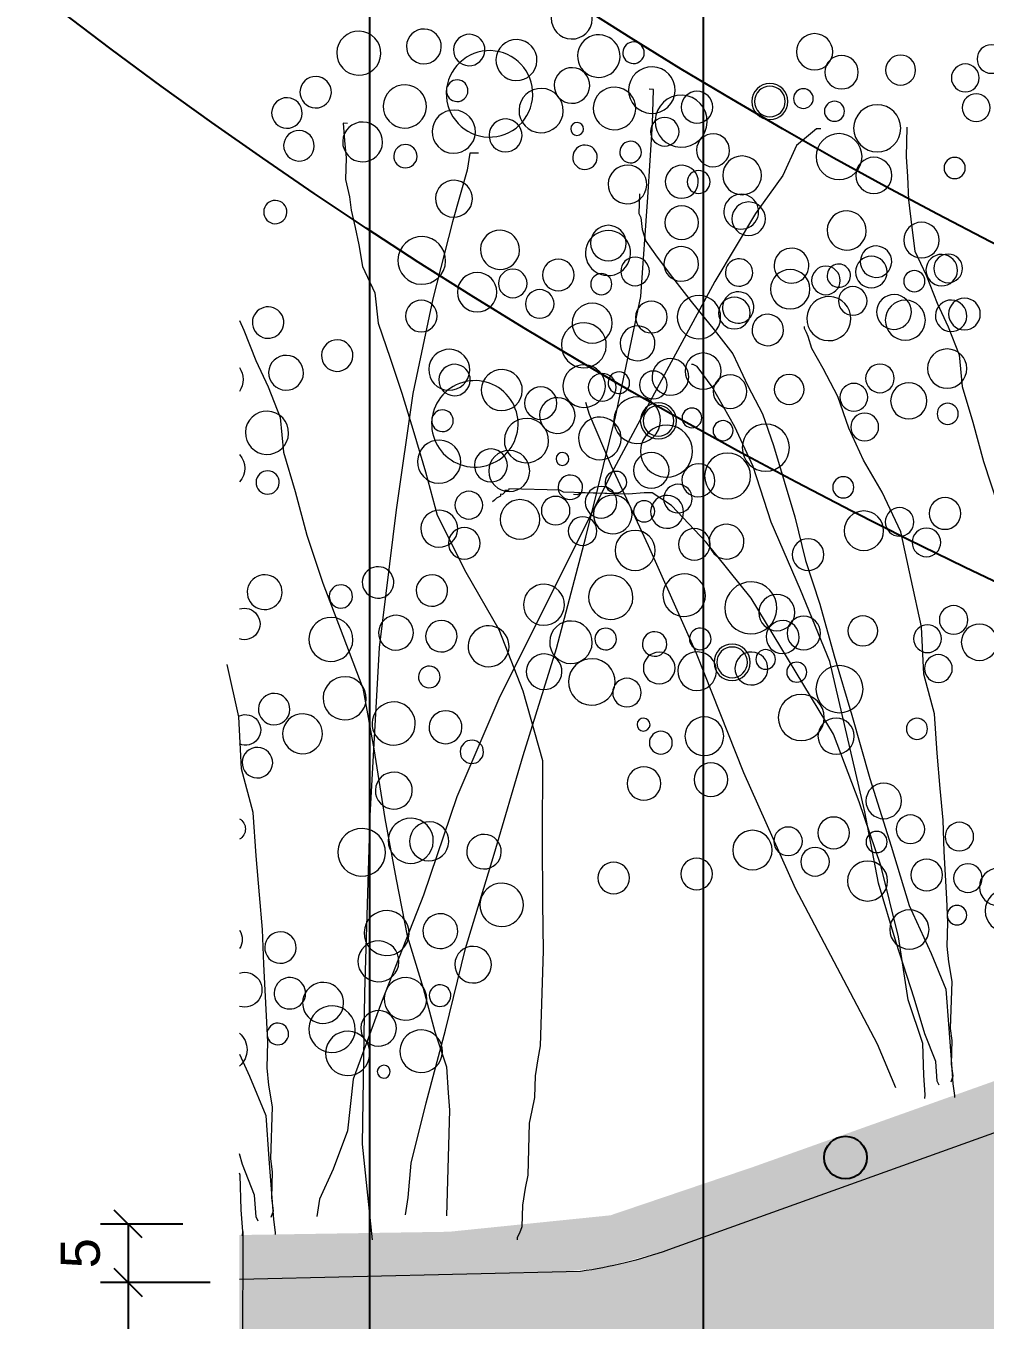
# Model space of a CAD drawing. Header units: metres. Extents: x -325 to 301, y -147 to 149.
# Drawn here: x 15.411 to 16.272, y 51.126 to 52.289 of the extents above; entities that cross this region are included whole.
import ezdxf

# ---------------------------------------------------------------- set-up
doc = ezdxf.new("R2010")
doc.units = ezdxf.units.M
doc.layers.get('Defpoints').update_dxf_attribs({"lineweight": 13})
doc.layers.add('-AUX-TWQ', color=1, linetype='Continuous', plot=False)
doc.layers.add('-AUX_RIM', color=2, linetype='Continuous', plot=False)
doc.layers.add('0-TX-1_25', color=7, linetype='Continuous', true_color=0x3f4f7f)
for name, color, linetype in [('02-TRAÇ-D-linia 2', 251, 'Continuous'), ('10-DET-encoixinat', 37, 'Continuous'), ('10-DET_TERRENY_compactat', 252, 'Continuous')]:
    doc.layers.add(name, color=color, linetype=linetype)
for name, color, linetype, lineweight in [('05-VEG-gris 50%', 253, 'Continuous', 18), ('1-CM', 7, 'Continuous', 0), ('2-L-secció', 1, 'Continuous', 0)]:
    doc.layers.add(name, color=color, linetype=linetype, lineweight=lineweight)
doc.styles.get("Standard").update_dxf_attribs({"font": 'arial.ttf'})
doc.dimstyles.new('ISO-25', dxfattribs={"dimtxt": 0.1, "dimasz": 0.1, "dimexe": 0.1, "dimexo": 0.1, "dimgap": 0.1, "dimtad": 1, "dimdec": 0, "dimlfac": 100, "dimzin": 9, "dimtxsty": 'Standard', "dimblk": 'OBLIQUE', "dimcen": 0.1, "dimadec": 0, "dimazin": 0, "dimtfac": 1, "dimtdec": 0, "dimtmove": 0, "dimatfit": 3, "dimldrblk": 'OBLIQUE', "dimfxl": 1, "dimarcsym": 0})

# ---------------------------------------------------------------- blocks, each defined once
blk = doc.blocks.new('ccddddddddddd')
for points in [[(93.25558848958462, 19.73276890348643), (93.25558848958462, 19.56853080587462), (93.2446348592639, 19.45903868647292), (93.23368135187775, 19.3276481917128), (93.21177421323955, 19.17435932345688), (93.18986707506701, 19.04296882916242), (93.12414566101506, 18.91157833440229), (93.05842424603179, 18.75828946661204), (92.99270283151418, 18.62689897231758), (92.92698141699657, 18.473610103596), (92.90507427882403, 18.29842277802527), (92.83935286477208, 18.10133707756177), (92.77363145025447, 17.88235292071477), (92.68600289756432, 17.64147038944066)], [(94.73401807900518, 19.31669904664159), (94.73401807947084, 19.20720692630857), (94.72306444868445, 19.18530855188146), (94.71211094036698, 19.11961326375604), (94.69020380219445, 19.05391805805266), (94.6244823881425, 18.9663243945688), (94.53685383545235, 18.85683235758916), (94.42731814458966, 18.72544186376035), (94.2958753160201, 18.57215299457312), (94.18633962515742, 18.44076250074431), (94.09871107293293, 18.26557517424226), (94.01108251977712, 18.11228630598634), (93.94536110479385, 17.93709898088127), (93.8796396907419, 17.74001328041777), (93.81391827668995, 17.54292749799788), (93.74819686170667, 17.30204496672377), (93.66056830901653, 17.061162434984), (93.57293975679204, 16.7764830715023), (93.46340406592935, 16.44800687720999), (93.353868374601, 16.09763222653419), (93.22242554603145, 15.72535920049995), (93.11288985563442, 15.39688300620764), (92.98144702613354, 15.13410201808438), (92.89381847390905, 14.93701631762087), (92.87191133527085, 14.71803216077387), (92.85000419709831, 14.52094646077603), (92.83905056677759, 14.41145442379639), (92.82809705892578, 14.3457591352053), (92.82809705939144, 14.33480998966843)], [(92.85000419756398, 14.42240356933326), (92.83905056724325, 14.45525125460699), (92.85000419709831, 14.52094646077603), (92.85000419709831, 14.65233695553616), (92.86095770495012, 14.71803216077387), (92.86095770541579, 14.9808131493628), (92.88286484358832, 15.09030518634245), (92.89381847390905, 15.17789884889498), (92.89381847390905, 15.30928934318945), (92.90477198176086, 15.44067983748391), (92.91572561208159, 15.57207033224404), (92.9266791199334, 15.70346082560718), (92.93763274978846, 15.87864806922153), (92.959539887961, 16.05383539479226), (92.98144702613354, 16.2509210947901), (93.00335416430607, 16.46990525256842), (93.06907557882369, 16.68888940894976), (93.09098271699622, 16.95167039800435), (93.15670413151383, 17.21445130370557), (93.22242554603145, 17.47723229182884), (93.33196123689413, 17.6962164491415), (93.44149692729115, 17.87140369229019), (93.52912548044696, 18.04659101786092), (93.59484689496458, 18.22177834343165), (93.68247544765472, 18.37506721215323), (93.74819686217234, 18.48455933155492), (93.77010400034487, 18.5502545372583), (93.78105750773102, 18.57215299457312), (93.79201113805175, 18.59405136900023), (93.79201113805175, 18.60500059742481)], [(92.91572561208159, 14.40050519490615), (92.92667911946774, 14.42240356933326), (92.93763275025412, 14.53189568873495), (93.00335416430607, 14.68518455792218), (93.06907557928935, 14.88227025792003), (93.17861126968637, 15.18884807731956), (93.28814696054906, 15.51732427207753), (93.37577551277354, 15.91149575449526), (93.59484689496458, 16.74363546911627), (93.77010400034487, 17.13780686911196), (93.94536110525951, 17.51007989514619), (94.0548967961222, 17.81665771501139), (94.16443248651922, 18.03564187232405), (94.29587531555444, 18.25462594628334), (94.38350386824459, 18.3641180661507), (94.40541100688279, 18.37506721215323), (94.41636451426893, 18.37506721261889)], [(93.15670413151383, 14.37860673805699), (93.26623982191086, 14.61948935221881), (93.46340406546369, 14.96986392093822), (93.74819686217234, 15.47352744080126), (94.0548967961222, 16.10858145449311), (94.33968959236518, 16.76553384354338), (94.6244823881425, 17.35679102642462), (94.84355376986787, 17.79475925769657), (94.97499659890309, 18.07943862024695), (94.99690373707563, 18.14513390883803)], [(92.99240053351969, 14.32386076077819), (92.99240053351969, 14.34575913567096), (93.00335416477174, 14.45525125460699), (93.01430767215788, 14.63043849822134), (93.10193622438237, 14.8713211119175), (93.1676576398313, 15.22169568063691), (93.27719332976267, 15.61586716352031), (93.40863615879789, 15.96624173223972), (93.56198612600565, 16.3385147578083), (94.04394316580147, 17.08306080941111), (94.30682882387191, 17.38963862881064), (94.50399306695908, 17.58672432973981), (94.61352875782177, 17.65241961786523), (94.6573430346325, 17.65241961693391), (94.74497158685699, 17.64147038897499), (95.00785724446177, 17.64147038944066), (95.02976438309997, 17.63052116055042), (95.05167152127251, 17.63052116055042)], [(94.74497158685699, 17.64147038897499), (95.10643942793831, 17.64147038850933), (95.12834656564519, 17.65241961739957), (95.41313936142251, 17.65241961786523), (95.41313936188817, 17.64147038897499), (95.43504650052637, 17.64147038897499), (95.43504650052637, 17.63052116008475), (95.44600000791252, 17.61957201454788), (95.45695363823324, 17.61957201454788), (95.45695363823324, 17.60862278658897), (95.47886077594012, 17.59767355816439), (95.48981428472325, 17.58672432880849), (95.50076791457832, 17.57577518327162)]]:
    blk.add_lwpolyline(points)
for centre, radius in [((92.7963272118941, 20.12694030348212), 0.0797138132272792), ((93.78214843012393, 20.13788953144103), 0.100948621194932), ((93.30019139032811, 20.0502958688885), 0.08341479203162756), ((92.93872367218137, 20.01744826603681), 0.07742317901411151), ((93.6287984624505, 20.02839749492705), 0.09355456895831013), ((92.8730022571981, 19.85321016889066), 0.07742319637127354), ((93.83691633632407, 19.87510854331776), 0.05475392728177474), ((94.02312694909051, 19.85321016935632), 0.100948621194932), ((94.02312694909051, 19.85321016935632), 0.08552993772729109), ((93.42068071104586, 19.72181967506185), 0.1313904942115585), ((93.66165923094377, 19.80941333761439), 0.05583111220221605), ((94.4284090665169, 19.80941333761439), 0.08827588449571261), ((94.6036661718972, 19.66707361536101), 0.0797138132272792), ((93.6287984624505, 19.5575815779157), 0.1281631355179718), ((93.6287984624505, 19.5575815779157), 0.1281631355179718), ((92.98253794806078, 19.51378474617377), 0.05896654791170974), ((93.43163421889767, 19.45903868600726), 0.100948621194932), ((94.16552340891212, 19.43714031158015), 0.1078442209085107), ((94.40650192834437, 19.39334348030388), 0.06385108598971867), ((94.12170913256705, 19.19625778030604), 0.09355468922416664), ((93.15546696865931, 19.10642892122269), 0.09914972109653161), ((94.49413048103452, 19.1634100950323), 0.09355468922416664), ((94.89874616917223, 19.0372787155211), 0.09914972109653161), ((93.00211700191721, 18.95313997007906), 0.0797138132272792), ((93.4293061341159, 18.92029236769304), 0.08827586927244695), ((93.18832761468366, 18.87649553595111), 0.05896654791170974), ((93.68123828433454, 18.86554630752653), 0.07971381322727139), ((93.87840252742171, 18.81080033024773), 0.1100385761945846), ((94.74539620196447, 18.88398976437747), 0.0797138132272792), ((95.17258533509448, 18.85114216106012), 0.08827586927244695), ((93.52788831666112, 18.75605427054688), 0.07971381322727139), ((94.93160681519657, 18.80734532978386), 0.05896654791170974), ((95.42451748484746, 18.79639610135928), 0.07971381322727139), ((95.62168172886595, 18.74165012408048), 0.1100385761945846), ((92.90353481797501, 18.70130821038038), 0.08828397434522552), ((93.23214189056307, 18.65751137910411), 0.1116622003345008), ((94.18510246183723, 18.66846060752869), 0.08827588449571261), ((95.27116751810536, 18.68690406344831), 0.07971381322727139), ((94.64681401941925, 18.63215800421312), 0.08828397434522552), ((94.97542109200731, 18.5883611724712), 0.1116622003345008), ((95.92838166281581, 18.59931040136144), 0.08827588449571261), ((92.99116337066516, 18.39473047340289), 0.1094920372972297), ((93.3635847195983, 18.3290351848118), 0.0797138132272792), ((94.3494059368968, 18.33998441323638), 0.100948621194932), ((93.86744889710099, 18.25239075068384), 0.08341479203162756), ((94.19605596922338, 18.23049237625673), 0.09355456895831013), ((94.62448251107708, 18.25462594581768), 0.07742319637127354), ((93.19928124500439, 18.20859391894192), 0.100948621194932), ((93.50598117848858, 18.21954314783216), 0.07742317901411151), ((94.90927530638874, 18.23272757232189), 0.07743792491863587), ((92.98020986327901, 18.14289871323854), 0.05896647138640877), ((95.2488358868286, 18.13418468041345), 0.09029159687583978), ((93.44025976397097, 18.055305050686), 0.07742319637127354), ((94.40417384309694, 18.07720342511311), 0.05475392728177474), ((94.59038445679471, 18.05530505022034), 0.100948621194932), ((94.59038445679471, 18.05530505022034), 0.08552993772729109), ((93.9879382182844, 17.92391455639154), 0.1313904942115585), ((94.22891673771665, 18.01150821940973), 0.05583111220221605), ((94.19605596968904, 17.75967645877972), 0.1281631355179718), ((94.19605596968904, 17.75967645877972), 0.1281631355179718), ((94.62203529756516, 17.77874510781839), 0.09914972109653161), ((95.41313948435709, 17.7509624264203), 0.1143169033563484), ((93.54979545529932, 17.71587962796912), 0.05896654791170974), ((92.97846367675811, 17.58720544259995), 0.08827586927244695), ((94.4686853303574, 17.62545615714043), 0.0797138132272792), ((94.89587446348742, 17.59260855335742), 0.08827586927244695), ((93.23039582651109, 17.53245938289911), 0.07971381322727139), ((94.65489594358951, 17.54881172254682), 0.05896654791170974), ((95.14780661370605, 17.53786249365658), 0.07971381322727139), ((95.63221086654812, 17.55387672642246), 0.07742319637128761), ((93.42756007006392, 17.47771340515465), 0.1100385761945846), ((95.34497085725889, 17.48311651591212), 0.1100385761945846), ((93.07704585976899, 17.4229673454538), 0.07971381322727139), ((94.37010314781219, 17.37362439604476), 0.08828397434522552), ((94.99445664696395, 17.42837045621127), 0.07971381322727139), ((93.73426000401378, 17.33537368290126), 0.08827588449571261), ((94.69871022040024, 17.32982756523415), 0.1116622003345008), ((95.65167079120874, 17.34077679365873), 0.08827588449571261), ((93.89856347907335, 17.0068974881433), 0.100948621194932), ((92.91274226177484, 16.99594826018438), 0.0797138132272792), ((92.76530501246452, 16.87550699478015), 0.100948621194932), ((93.05513872113079, 16.88645622273907), 0.07742317901411151), ((93.41660643927753, 16.91930382605642), 0.08341479203162756), ((93.74521351233125, 16.89740545116365), 0.09355456895831013), ((94.13954199897125, 16.72221812512726), 0.100948621194932), ((92.98941730661318, 16.72221812605858), 0.07742319637127354), ((93.95333138620481, 16.74411650048569), 0.05475392728177474), ((94.13954199897125, 16.72221812512726), 0.08552993772729109), ((94.54482411639765, 16.67842129431665), 0.08827588449571261), ((93.53709576139227, 16.59082763129845), 0.1313904942115585), ((93.77807428082451, 16.67842129431665), 0.05583111220221605), ((94.72008122131228, 16.53608157159761), 0.0797138132272792), ((93.74521351186559, 16.42658953461796), 0.1281631355179718), ((93.74521351186559, 16.42658953461796), 0.1281631355179718), ((93.09895299747586, 16.38279270287603), 0.05896654791170974), ((93.54804926877841, 16.32804664317518), 0.100948621194932), ((94.28193845879287, 16.30614826828241), 0.1078442209085107), ((94.52291697775945, 16.26235143747181), 0.06385108598971867), ((94.23812418198213, 16.0652657370083), 0.09355468922416664), ((94.61054553091526, 16.03241805126891), 0.09355468922416664), ((93.2718820180744, 15.97543687839061), 0.09914972109653161), ((93.11853205086663, 15.82214792724699), 0.0797138132272792), ((93.54572118353099, 15.7893003243953), 0.08827586927244695), ((92.84469276247546, 15.78930032392964), 0.07971381322727139), ((93.30474266409874, 15.74550349265337), 0.05896654791170974), ((93.79765333421528, 15.73455426422879), 0.07971381322727139), ((93.9948175768368, 15.67980828741565), 0.1100385761945846), ((93.01994986785576, 15.5703161675483), 0.08828397434522552), ((93.64430336654186, 15.62506222724915), 0.07971381322727139), ((92.62021866859868, 15.51557018980384), 0.1038774050785438), ((92.78992497874424, 15.55936702108011), 0.0797138132272792), ((93.34855694044381, 15.52651933580637), 0.1116622003345008), ((94.30151751171798, 15.53746856376529), 0.08827588449571261), ((94.76322906883433, 15.50116596091539), 0.08828397434522552), ((92.57106118137017, 15.38417969550937), 0.1179330192981251), ((92.8446927620098, 15.35133209312335), 0.05474597743621246), ((93.10757842008024, 15.26373842963949), 0.1094920372972297)]:
    blk.add_circle(centre, radius)
blk = doc.blocks.new('_Oblique')
at = {"color": 0, "lineweight": -2}
blk.add_line((-0.499999999995058, -0.4999999998130015), (0.500000000028669, 0.500000000163238), dxfattribs=at)
blk = doc.blocks.new('*D601')
at = {"layer": '0-TX-1_25', "color": 0, "lineweight": -2, "transparency": 16777216}
for p, q in [((15.55155861906093, 51.21254137766223), (15.47762559998777, 51.21254137766223)), ((15.50262559998777, 51.21254137766223), (15.50262559998777, 51.16004692618808)), ((15.57632801651396, 51.16004692618808), (15.47762559998777, 51.16004692618808))]:
    blk.add_line(p, q, dxfattribs=at)
at = {"layer": 'Defpoints', "color": 0, "transparency": 16777216}
for p in [(15.57655861906093, 51.21254137766223), (15.50262559998777, 51.16004692618808), (15.60132801651396, 51.16004692618808)]:
    blk.add_point(p, dxfattribs=at)
at = {"layer": '0-TX-1_25', "color": 0, "lineweight": -2, "transparency": 16777216, "xscale": 0.025, "yscale": 0.025, "zscale": 0.025}
for p, rotation in [((15.50262559998777, 51.21254137766223), 90), ((15.50262559998777, 51.16004692618808), 270)]:
    blk.add_blockref('_Oblique', p, dxfattribs=dict(at, rotation=rotation))
at = {"layer": '0-TX-1_25', "color": 0, "transparency": 16777216, "insert": (15.45982716888274, 51.18629415192514), "char_height": 0.035, "attachment_point": 5, "rotation": 90}
blk.add_mtext('5', dxfattribs=at)
blk = doc.blocks.new('*D602')
at = {"layer": '0-TX-1_25', "color": 0, "lineweight": -2, "transparency": 16777216}
for p, q in [((15.56161067878929, 51.16004692620223), (15.47762559997041, 51.16004692620223)), ((15.50262559997041, 51.16004692620223), (15.50262559997041, 50.61152181917424)), ((15.57632801649645, 50.61152181917424), (15.47762559997041, 50.61152181917424))]:
    blk.add_line(p, q, dxfattribs=at)
at = {"layer": 'Defpoints', "color": 0, "transparency": 16777216}
for p in [(15.5866106787893, 51.16004692620223), (15.50262559997041, 50.61152181917424), (15.60132801649645, 50.61152181917424)]:
    blk.add_point(p, dxfattribs=at)
at = {"layer": '0-TX-1_25', "color": 0, "lineweight": -2, "transparency": 16777216, "xscale": 0.025, "yscale": 0.025, "zscale": 0.025}
for p, rotation in [((15.50262559997041, 51.16004692620223), 90), ((15.50262559997041, 50.61152181917424), 270)]:
    blk.add_blockref('_Oblique', p, dxfattribs=dict(at, rotation=rotation))
at = {"layer": '0-TX-1_25', "color": 0, "transparency": 16777216, "insert": (15.45982716886537, 50.88578437268822), "char_height": 0.035, "attachment_point": 5, "rotation": 90}
blk.add_mtext('55', dxfattribs=at)

msp = doc.modelspace()

# ---------------------------------------------------------------- hatches: boundary and pattern name
at = {"layer": '10-DET-encoixinat'}
h = msp.add_hatch(dxfattribs=at)
h.set_pattern_fill('CROSS', color=256, scale=0.04999999999999997, angle=91.66889548920817)
h.set_pattern_definition([(135.910817346098, (6.785408189389369, 47.03979401374306), (-0.01767543594103214, -0.000281005861983161), [0.006249999999999993, -0.01874999999999998]), (225.9108173460979, (6.785337936467936, 47.0442128718372), (0.000281005861983161, -0.01767543594103215), [0.006249999999999993, -0.01874999999999998])])
edge = h.paths.add_edge_path()
edge.add_line((15.60217306492196, 50.61004692609492), (15.60255596775374, 51.16271289066264))
edge.add_line((15.60255596775374, 51.16271289066264), (15.90887584050502, 51.16997196422161))
edge.add_arc((15.8572620003722, 51.55096749163), 0.3844757214681469, 277.7149486701936, 289.8688040648015)
edge.add_line((15.98793281779936, 51.18937833544391), (17.29501991511639, 51.65857203411939))
edge.add_line((17.29501991511639, 51.65857203411939), (17.38498825186248, 51.65857203411939))
edge.add_line((17.38498825186248, 51.65857203411939), (17.38498824953418, 51.4885720341939))
edge.add_line((17.38498824953418, 51.4885720341939), (17.38498824895318, 51.40857197061125))
edge.add_line((17.38498824895318, 51.40857197061125), (17.27184779525153, 51.01839241929017))
edge.add_line((17.27184779525153, 51.01839241929017), (16.17766956141861, 50.65366616238562))
edge.add_arc((15.90887584183413, 51.46004692344083), 0.8499999973459114, 269.9999996592993, 288.43495730021823, ccw=False)
edge.add_line((15.90887583677973, 50.61004692609492), (15.60217306492196, 50.61004692609492))
at = {"layer": '10-DET_TERRENY_compactat'}
h = msp.add_hatch(dxfattribs=at)
h.set_pattern_fill('HEX', color=256, scale=0.002, angle=0.5782318252177278)
h.set_pattern_definition([(0.5782318252177278, (-1.828832905163811, -10.72449616915905), (-0.000110995747240735, 0.01099796253877573), [0.00635, -0.0127]), (120.5782318252177, (-1.828832905163811, -10.72449616915905), (-0.00946901707482901, -0.005595106406210373), [0.00635, -0.0127]), (60.57823182521773, (-1.822483228533091, -10.72443208573451), (-0.009580012822069743, 0.00540285613256535), [0.00635, -0.0127])])
h.paths.add_polyline_path([(15.60255596775374, 51.16271289066263), (15.60258363414464, 51.2026454044555), (15.79093938373083, 51.20558899555336), (15.93576368209941, 51.22033425564822), (16.0640179859187, 51.26379594822586), (16.53447579138927, 51.43141891666871), (16.95788999128563, 51.57947687796792), (17.29345341004504, 51.67513111800736), (17.38498824956547, 51.67513111822048), (17.38498824960403, 51.65857203318807), (17.29501993653681, 51.65857203318807), (16.99980842058651, 51.55260252220462), (16.32545826459522, 51.30433018702015), (16.10812646387902, 51.2325232034799), (15.98793281779941, 51.18937833544393), (15.92834681032083, 51.17312026034066), (15.88910145563078, 51.16950335696771)])

# ---------------------------------------------------------------- linework, layer by layer
at = {"layer": '-AUX-TWQ'}
msp.add_circle((17.20153291194234, 50.77590241042806), 2.619877944151057, dxfattribs=at)
at = {"layer": '-AUX_RIM'}
for radius in [4.651662449357509, 4.379523189042336]:
    msp.add_circle((18.27044077412809, 55.99577721175454), radius, dxfattribs=at)
at = {"layer": '0-TX-1_25'}
msp.add_line((15.7196709017518, 49.96249119625497), (15.7196709017054, 52.59002311495113), dxfattribs=at)
msp.add_lwpolyline([(16.01931675691886, 50.17011246937397), (16.01931675738906, 52.59002311495283)], dxfattribs=at)
at = {"layer": '02-TRAÇ-D-linia 2'}
msp.add_circle((16.14697273083455, 51.27220153856307), 0.01914789983742415, dxfattribs=at)
at = {"layer": '05-VEG-gris 50%'}
for p, q in [((15.97439948820825, 52.23205880636953), (15.97051645235475, 52.23217541587211)), ((15.97346698099132, 52.20100688797094), (15.97439948820825, 52.23205880636953)), ((15.69947984048482, 52.20146489471801), (15.69559680509697, 52.20158150468625)), ((15.69559680509697, 52.20158150468625), (15.69707205870505, 52.18599724073567)), ((15.96954389873277, 52.1350798742161), (15.97346698099132, 52.20100688797094)), ((16.12102234249319, 52.19657571802519), (16.10308243918549, 52.18157450251885)), ((16.1249053783467, 52.19645910852261), (16.12102234249319, 52.19657571802519)), ((15.69707205870505, 52.18599724073567), (15.69854733419921, 52.17041297678508)), ((16.10308243918549, 52.18157450251885), (16.09061738874148, 52.15475391086795)), ((15.69854733419921, 52.17041297678508), (15.69796451811995, 52.15100553517834)), ((15.80944697118681, 52.17485257892542), (15.80703921082746, 52.15938492447741)), ((15.81721304289382, 52.17461935945459), (15.80944697118681, 52.17485257892542)), ((15.80703921082746, 52.15938492447741), (15.79399134337287, 52.11315687655144)), ((15.69796451811995, 52.15100553517834), (15.70138130036499, 52.13536296647646)), ((16.09061738874148, 52.15475391086795), (16.06627010393273, 52.12052015403889)), ((15.70138130036499, 52.13536296647646), (15.70297311737518, 52.12366018516615)), ((15.96297990649323, 52.04592222676285), (15.96954389873277, 52.1350798742161)), ((15.70297311737518, 52.12366018516615), (15.70638990055155, 52.1080176311326)), ((15.79399134337287, 52.11315687655144), (15.77636106104906, 52.04375651434668)), ((16.06627010393273, 52.12052015403889), (16.02945776867996, 52.05946581999444)), ((15.70638990055155, 52.1080176311326), (15.70980668326225, 52.09237506243073)), ((15.70980668326225, 52.09237506243073), (15.71310690163951, 52.07285099618741)), ((15.71310690163951, 52.07285099618741), (15.72405662971865, 52.0492122287643)), ((16.02945776867996, 52.05946581999444), (15.98829614443089, 51.98300212228343)), ((15.72405662971865, 52.0492122287643), (15.72712372268866, 52.02192519793891)), ((15.77636106104906, 52.04375651434668), (15.75826452558245, 51.95883019317545)), ((15.94030095569174, 51.93782357641168), (15.96297990649323, 52.04592222676285)), ((15.60249380260703, 52.02439490058112), (15.60645820365604, 52.01583637159921)), ((15.72712372268866, 52.02192519793891), (15.73784032349791, 51.99052345103257)), ((15.60645820365604, 52.01583637159921), (15.61729136833306, 51.98831612153582)), ((15.61729136833306, 51.98831612153582), (15.6282410964122, 51.96467735387989)), ((15.73784032349791, 51.99052345103257), (15.74855692477282, 51.95912171809606)), ((15.98829614443089, 51.98300212228343), (15.93890219533201, 51.89124569927946)), ((15.6282410964122, 51.96467735387989), (15.63907426108922, 51.9371571038165)), ((15.75826452558245, 51.95883019317545), (15.74346820895876, 51.85437980669223)), ((15.74855692477282, 51.95912171809606), (15.75915696264561, 51.92383847388111)), ((15.63907426108922, 51.9371571038165), (15.6420247897258, 51.90598857568249)), ((15.91373896763976, 51.82984152182609), (15.94030095569174, 51.93782357641168)), ((15.75915696264561, 51.92383847388111), (15.76975700005274, 51.888555243636)), ((15.6420247897258, 51.90598857568249), (15.65262482806425, 51.87070534613587)), ((15.93890219533201, 51.89124569927946), (15.88515895770248, 51.7840799275101)), ((15.76975700005274, 51.888555243636), (15.78024047498907, 51.8493905170136)), ((15.65262482806425, 51.87070534613587), (15.66310830206926, 51.83154061904781)), ((15.74346820895876, 51.85437980669223), (15.72808907579016, 51.73052197790377)), ((15.78024047498907, 51.8493905170136), (15.80590640266742, 51.79811488932602)), ((15.66310830206926, 51.83154061904781), (15.67735824945699, 51.78837780028254)), ((15.88741010732334, 51.7296224609264), (15.91373896763976, 51.82984152182609)), ((15.80590640266742, 51.79811488932602), (15.83545536619927, 51.7467226516702)), ((15.67735824945699, 51.78837780028254), (15.69537466883044, 51.74121687424041)), ((15.88515895770248, 51.7840799275101), (15.83553188179936, 51.68456051035457)), ((15.69537466883044, 51.74121687424041), (15.7133910882039, 51.69405596309945)), ((15.83545536619927, 51.7467226516702), (15.85712169508766, 51.69168213710793)), ((15.72808907579016, 51.73052197790377), (15.71966007144507, 51.579260494119)), ((15.85731477408986, 51.63340149216958), (15.88741010732334, 51.7296224609264)), ((15.60190391426291, 51.66826656230398), (15.59165356613081, 51.71519425420694)), ((15.7133910882039, 51.69405596309945), (15.72340830953177, 51.63936527727775)), ((15.83553188179936, 51.68456051035457), (15.79790360412877, 51.59633575568579)), ((15.85712169508766, 51.69168213710793), (15.87467186131831, 51.62899526653484)), ((15.60438819022234, 51.62157207543634), (15.60190391426291, 51.66826656230398)), ((15.72340830953177, 51.63936527727775), (15.7331924040554, 51.57691161173999)), ((15.83133560304846, 51.54482689362623), (15.85731477408986, 51.63340149216958)), ((15.87467186131831, 51.62899526653484), (15.87451525104548, 51.55907014573597)), ((15.61487166469302, 51.58240734881394), (15.60438819022234, 51.62157207543634)), ((15.79790360412877, 51.59633575568579), (15.76804139769952, 51.50787776664503)), ((15.61758906745668, 51.5434758411967), (15.61487166469302, 51.58240734881394)), ((15.71966007144507, 51.579260494119), (15.71488097614925, 51.42011943601675)), ((15.7331924040554, 51.57691161173999), (15.74320962584894, 51.52222094081946)), ((15.87451525104548, 51.55907014573597), (15.8747083081616, 51.5007895021946)), ((15.62042303408812, 51.50842583112091), (15.61758906745668, 51.5434758411967)), ((15.8054729963405, 51.46013379192583), (15.83133560304846, 51.54482689362623)), ((15.74320962584894, 51.52222094081946), (15.75334341011326, 51.47141175207354)), ((15.6233735627247, 51.47725730298691), (15.62042303408812, 51.50842583112091)), ((15.76804139769952, 51.50787776664503), (15.7301799932247, 51.41189001759187)), ((15.8747083081616, 51.5007895021946), (15.87536764077227, 51.45803481668838)), ((15.62438258600737, 51.44614709450536), (15.6233735627247, 51.47725730298691)), ((15.75334341011326, 51.47141175207354), (15.76747679363321, 51.42436743576683)), ((15.78772615014892, 51.38685193287812), (15.8054729963405, 51.46013379192583)), ((15.87536764077227, 51.45803481668838), (15.87280324825402, 51.37264205680832)), ((15.62562471281122, 51.42279985130437), (15.62438258600737, 51.44614709450536)), ((15.62686686196681, 51.39945260763772), (15.62562471281122, 51.42279985130437)), ((15.71488097614925, 51.42011943601675), (15.71274276755135, 51.28420899717741)), ((15.76747679363321, 51.42436743576683), (15.77796026810389, 51.38520270914443)), ((15.7301799932247, 51.41189001759187), (15.70478363826256, 51.3427228601896)), ((15.62810898877065, 51.37610536443673), (15.62686686196681, 51.39945260763772)), ((15.77021243122723, 51.32133305308081), (15.78772615014892, 51.38685193287812)), ((15.77796026810389, 51.38520270914443), (15.78867686937879, 51.35380096177243)), ((15.62740960928928, 51.35281642598704), (15.62810898877065, 51.37610536443673)), ((15.87280324825402, 51.37264205680832), (15.87051202987637, 51.36105588546626)), ((15.60249380260703, 51.36527447900006), (15.61164433953669, 51.34551988544546)), ((15.87051202987637, 51.36105588546626), (15.86810426905136, 51.34558823078543)), ((15.61164433953669, 51.34551988544546), (15.62612741326298, 51.3101200459306)), ((15.6288848852491, 51.33723216180362), (15.62740960928928, 51.35281642598704)), ((15.78867686937879, 51.35380096177243), (15.78991901853438, 51.33045373254128)), ((15.86810426905136, 51.34558823078543), (15.8675214529721, 51.32618078917869)), ((15.63218510409202, 51.31770811046146), (15.6288848852491, 51.33723216180362)), ((15.70478363826256, 51.3427228601896), (15.6995018434463, 51.29626160746113)), ((15.7569314369684, 51.26734202590443), (15.77021243122723, 51.32133305308081)), ((15.78991901853438, 51.33045373254128), (15.79139427260812, 51.31486946905635)), ((15.8675214529721, 51.32618078917869), (15.86523023366313, 51.31459461783663)), ((15.62612741326298, 51.3101200459306), (15.62884481556098, 51.27118853854619)), ((15.63078634512927, 51.27113023356207), (15.63218510409202, 51.31770811046146)), ((15.79139427260812, 51.31486946905635), (15.78853847158458, 51.21977298103877)), ((15.86523023366313, 51.31459461783663), (15.86293903717156, 51.3030084604644)), ((15.86293903717156, 51.3030084604644), (15.86154027727749, 51.25643058356501)), ((15.6995018434463, 51.29626160746113), (15.68680366619806, 51.26167802165866)), ((15.60537175580244, 51.26606596612975), (15.60249380260703, 51.27564550621231)), ((15.71274276755135, 51.28420899717741), (15.72182748305928, 51.19846640809111)), ((15.61620492047946, 51.23854571583353), (15.60537175580244, 51.26606596612975)), ((15.62884481556098, 51.27118853854619), (15.63167878219243, 51.23613852823757)), ((15.63237816213946, 51.25942746692009), (15.63078634512927, 51.27113023356207)), ((15.7540574025115, 51.23634842739113), (15.7569314369684, 51.26734202590443)), ((15.60313884054627, 51.25642054251067), (15.60249380260703, 51.25837435092429)), ((15.60414784194286, 51.22531033449479), (15.60313884054627, 51.25642054251067)), ((15.63167878219243, 51.23613852823757), (15.63237816213946, 51.25942746692009)), ((15.68680366619806, 51.26167802165866), (15.67433861575406, 51.2348574295421)), ((15.86154027727749, 51.25643058356501), (15.85924905889984, 51.24484442642562)), ((15.85924905889984, 51.24484442642562), (15.85684129900615, 51.22937677221045)), ((15.61756363257151, 51.21907995457433), (15.61620492047946, 51.23854571583353)), ((15.63167878219243, 51.23613852823757), (15.63303749428447, 51.2166727816467)), ((15.6332706210887, 51.22443576112993), (15.63167878219243, 51.23613852823757)), ((15.67433861575406, 51.2348574295421), (15.67193083350863, 51.21938977579259)), ((15.75164964215215, 51.22088077317596), (15.7540574025115, 51.23634842739113)), ((15.85684129900615, 51.22937677221045), (15.85625848246123, 51.20996933060371)), ((15.60550655403491, 51.20584457323559), (15.60414784194286, 51.22531033449479)), ((15.61938857638593, 51.21514016764842), (15.61756363257151, 51.21907995457433)), ((15.63115424734857, 51.21867182084963), (15.6332706210887, 51.22443576112993)), ((15.63303749428447, 51.2166727816467), (15.63462931176032, 51.20497000080206)), ((15.60538999109845, 51.20196309082814), (15.60550655403491, 51.20584457323559)), ((15.63462931176032, 51.20497000080206), (15.63457103005927, 51.20302926658325)), ((15.8541421087211, 51.2042053903234), (15.85208403810244, 51.20038221220158)), ((15.85625848246123, 51.20996933060371), (15.8541421087211, 51.2042053903234)), ((15.85208403810244, 51.20038221220158), (15.85202575686704, 51.19844146401294))]:
    msp.add_line(p, q, dxfattribs=at)
at = {"layer": '05-VEG-gris 50%', "extrusion": (0, 0, -0.9999999999999998)}
for centre, major_axis, ratio, start_param, end_param in [((15.90113274545725, 52.2957494082176), (0.01302529553383459, 0.01302529553383459), 0.9999999999999654, 3.957012353762737, 10.24019766094232), ((15.79813395652305, 52.23085520861343), (0.006864654877123053, 0.006864654877123053), 0.9999999999999911, 3.957012353762726, 10.24019766094231), ((15.7950850764973, 52.19403936530136), (0.01372932008957839, 0.0137293200895784), 0.9999999999997774, 3.957012353762828, 10.24019766094241), ((15.84162322457265, 52.19069929982208), (0.01045658659444047, 0.01045658659444047), 0.9999999999999878, 3.9570123537627, 10.24019766094229), ((16.02796918225791, 52.17733324577704), (-0.01048147691433601, 0.01048147691433601), 0.9999999999998793, 5.527808680557549, 11.81099398773713), ((15.99944716763999, 52.07523754777059), (0.01098346020579451, 0.01098346020579451), 0.9999999999999878, 3.957012353762741, 10.24019766094233), ((16.07715696960073, 52.01586578439593), (0.009995397696246286, 0.009995397696246286), 0.9999999999999905, 3.957012353762689, 10.24019766094228), ((15.96019964178409, 52.00383811725907), (0.01106900469065414, 0.01106900469065414), 0.9999999999998839, 3.957012353762742, 10.24019766094233), ((15.82844305343311, 51.89416630382322), (-0.01045658659444313, 0.01045658659444313), 0.9999999999996589, 5.527808680557413, 11.810993987737), ((15.6278791821314, 51.87882190665834), (0.00739386698979119, 0.00739386698979119), 0.9999999999997663, 3.957012353762902, 10.24019766094249), ((15.98673354626949, 51.85250534841463), (0.01045658659444167, 0.01045658659444167), 0.9999999999997589, 3.957012353762874, 10.24019766094246), ((15.7270707565112, 51.78899809091956), (0.009995397696245918, 0.009995397696245918), 0.9999999999999416, 3.95701235376272, 10.24019766094231), ((15.87610139304157, 51.76898265655756), (0.01302529553383459, 0.01302529553383459), 0.9999999999999654, 3.957012353762737, 10.24019766094232), ((15.60688289094101, 51.75172966651291), (0.00999539769624724, 0.009995397696247235), 0.999999999999867, 5.182069932711878, 8.955097008442191), ((16.01364019305761, 51.70925480129801), (0.01228379498423161, 0.01228379498423161), 0.9999999999999211, 3.957012353762758, 10.24019766094234), ((16.0624880704781, 51.71167286976844), (-0.01045658659444146, 0.01045658659444146), 0.9999999999999806, 5.527808680557573, 11.81099398773716), ((15.65922481079902, 51.65303306144335), (-0.01265805228579662, 0.01265805228579662), 0.9999999999999876, 5.527808680557623, 11.81099398773721), ((15.82223440965022, 51.54712806062445), (-0.01098346020579455, 0.01098346020579455), 0.999999999999981, 5.527808680557621, 11.81099398773721), ((15.76578842315208, 51.36777458551943), (-0.01352270812789311, 0.01352270812789311), 0.9999999999997802, 5.527808680557513, 11.8109939877371)]:
    msp.add_ellipse(centre, major_axis=major_axis, ratio=ratio, start_param=start_param, end_param=end_param, dxfattribs=at)
at = {"layer": '05-VEG-gris 50%', "extrusion": (0, 0, -1)}
for centre, major_axis, ratio, start_param, end_param in [((15.76823530231919, 52.27060296971023), (-0.01107001908527345, 0.01107001908527345), 0.9999999999999266, 5.527808680557527, 11.81099398773711), ((15.70975663910936, 52.26458913649105), (-0.0140014390830761, 0.0140014390830761), 0.9999999999998576, 5.527808680557548, 11.81099398773713), ((15.80894888683538, 52.26743783385165), (-0.00999539769624753, 0.009995397696247533), 0.9999999999998617, 5.527808680557511, 11.8109939877371), ((15.85142915395405, 52.25839214727886), (0.01302529553383463, 0.01302529553383463), 0.9999999999999148, 3.957012353762714, 10.2401976609423), ((15.9253816793425, 52.26199879313491), (0.01352269868396799, 0.01352269868396799), 0.9999999999998554, 3.95701235376277, 10.24019766094236), ((15.95656252910699, 52.26494739789188), (-0.006865651716501258, 0.006865651716501259), 0.9999999999999094, 5.527808680557524, 11.81099398773711), ((15.82719843254741, 52.22803988775842), (0.02746258840085956, 0.02746258840085956), 0.9999999999999678, 3.957012353762726, 10.24019766094231), ((15.90126752180364, 52.23552801602192), (-0.01132175695610095, 0.01132175695610095), 0.9999999999999734, 5.527808680557609, 11.81099398773719), ((15.97304541317131, 52.23143000158154), (0.01478774357517051, 0.01478774357517051), 0.9999999999997663, 3.95701235376281, 10.2401976609424), ((15.67103322108592, 52.22951408687651), (0.009995397696245932, 0.00999539769624593), 0.9999999999999413, 3.957012353762783, 10.24019766094237), ((15.75107127406951, 52.21672856670477), (0.01372932008957835, 0.01372932008957835), 0.9999999999998259, 3.957012353762804, 10.24019766094239), ((15.87358025673162, 52.21304955335938), (-0.01407058628499341, 0.01407058628499341), 0.9999999999998506, 5.527808680557563, 11.81099398773715), ((15.93951506286244, 52.21495447729387), (0.01352270812789089, 0.0135227081278909), 0.9999999999999636, 3.95701235376275, 10.24019766094234), ((15.99941072033103, 52.20344329767533), (0.01653597461458891, 0.0165359746145889), 0.999999999999948, 3.957012353762762, 10.24019766094235), ((15.64521066031735, 52.21086460889921), (-0.009708172697088827, 0.009708172697088823), 0.9999999999995939, 5.527808680557382, 11.81099398773697), ((15.65598554375898, 52.18140361041434), (0.009708174873520341, 0.009708174873520345), 0.999999999999841, 3.957012353762793, 10.24019766094238), ((15.71319163429867, 52.18484369295322), (0.01265805228579607, 0.01265805228579607), 0.999999999999876, 3.9570123537628, 10.24019766094239), ((15.90592645320426, 52.19653821832173), (-0.004118794993340999, 0.004118794993340999), 0.9999999999998037, 5.527808680557571, 11.81099398773716), ((15.75167230309303, 52.17203313347556), (-0.007393866989791653, 0.007393866989791653), 0.9999999999999677, 5.527808680557571, 11.81099398773716), ((15.91293486279752, 52.17107531128124), (0.00776802609714702, 0.00776802609714702), 0.9999999999997599, 3.957012353762772, 10.24019766094236), ((15.95388157318662, 52.17567314047039), (0.006865651716501942, 0.006865651716501943), 0.999999999999804, 3.957012353762861, 10.24019766094245), ((15.95106584138553, 52.1466202754774), (-0.01228379498422879, 0.01228379498422879), 0.9999999999999697, 5.527808680557557, 11.81099398773714), ((15.99991371834036, 52.14903834418066), (-0.01045658659444186, 0.01045658659444186), 0.9999999999999111, 5.527808680557599, 11.81099398773718), ((15.79521987426411, 52.13381797217436), (-0.01173091408571413, 0.01173091408571413), 0.9999999999997723, 5.527808680557507, 11.81099398773709), ((16.05332518161591, 52.12218192780994), (-0.01107225302310466, 0.01107225302310467), 0.9999999999998086, 5.527808680557505, 11.81099398773709), ((15.63476363315563, 52.12182357118137), (-0.007393876585377532, 0.007393876585377532), 0.9999999999998321, 5.527808680557593, 11.81099398773718), ((16.14803475772347, 52.10522539497025), (0.01243248633716904, 0.01243248633716904), 0.9999999999999873, 3.957012353762727, 10.24019766094231), ((15.76634845582153, 52.07835263528533), (0.01516458164905534, 0.01516458164905533), 0.999999999999948, 3.957012353762742, 10.24019766094233), ((15.83659279045965, 52.08789813637406), (0.01243248633717032, 0.01243248633717032), 0.9999999999998386, 3.957012353762798, 10.24019766094239), ((15.9336686854003, 52.0849828929887), (-0.0143343051485349, 0.0143343051485349), 0.9999999999999049, 5.527808680557583, 11.81099398773717), ((16.09850603320952, 52.07369034995929), (0.01106900278179258, 0.01106900278179258), 0.9999999999999816, 3.957012353762752, 10.24019766094234), ((16.17440006581451, 52.07723869152971), (-0.009995397696247042, 0.009995397696247042), 0.9999999999998405, 5.527808680557567, 11.81099398773715), ((16.05139395387228, 52.06750626049608), (-0.008673024021420455, 0.008673024021420457), 0.9999999999998127, 5.527808680557487, 11.81099398773707), ((16.14098630032818, 52.0646446633865), (0.00739387658537877, 0.00739387658537877), 0.9999999999996687, 3.957012353762855, 10.24019766094244), ((16.23340401963647, 52.0696392881465), (0.00999539769624609, 0.009995397696246088), 0.9999999999999041, 3.957012353762735, 10.24019766094232), ((16.01531980444993, 52.02743526783444), (0.01379785116862609, 0.01379785116862609), 0.9999999999999105, 3.957012353762783, 10.24019766094237), ((16.05055853517111, 52.03608949391775), (0.009995397696246175, 0.009995397696246173), 0.9999999999998255, 3.957012353762841, 10.24019766094243), ((16.13205459553133, 52.02606298544116), (0.0140014390830745, 0.0140014390830745), 0.9999999999999554, 3.957012353762751, 10.24019766094234), ((16.19053325920682, 52.03207681866035), (-0.01107001908527282, 0.01107001908527282), 0.9999999999999288, 5.527808680557588, 11.81099398773717), ((16.24188768376913, 52.02859213228941), (-0.009995397696247042, 0.009995397696247042), 0.9999999999998405, 5.527808680557567, 11.81099398773715), ((15.62830898843091, 52.02255361576237), (-0.009995397696247462, 0.009995397696247462), 0.999999999999886, 5.527808680557587, 11.81099398773717), ((15.91194076069947, 52.00210810850978), (-0.01428597054296118, 0.01428597054296118), 0.9999999999999392, 5.527808680557591, 11.81099398773718), ((15.79101637869458, 51.980090549706), (0.01302529553383464, 0.01302529553383464), 0.9999999999999145, 3.957012353762762, 10.24019766094235), ((15.64444218228887, 51.97739174289301), (-0.01107001908527345, 0.01107001908527345), 0.9999999999999273, 5.527808680557584, 11.81099398773717), ((15.79576871569585, 51.97090483808562), (-0.009995397696247717, 0.009995397696247717), 0.9999999999998272, 5.527808680557557, 11.81099398773714), ((15.91220150820296, 51.96546579760172), (0.01352269868396626, 0.01352269868396625), 0.9999999999999218, 3.957012353762742, 10.24019766094233), ((15.98966656557601, 51.97367025844425), (0.01163682326833067, 0.01163682326833067), 0.9999999999999477, 3.957012353762758, 10.24019766094234), ((15.58596351861339, 51.97137790967383), (0.01400143908307558, 0.01400143908307558), 0.999999999999977, 6.485592176671076, 7.651574764482993), ((15.81401826140787, 51.93150689199239), (0.0274625884008594, 0.0274625884008594), 0.9999999999999801, 3.95701235376272, 10.24019766094231), ((15.83824898281451, 51.96185915174566), (0.01302529553383464, 0.01302529553383464), 0.9999999999999145, 3.957012353762762, 10.24019766094235), ((15.94338235750179, 51.96841440212585), (0.006865651716501942, 0.006865651716501943), 0.999999999999804, 3.957012353762861, 10.24019766094245), ((15.88808734973277, 51.93899502048873), (-0.01132175695610326, 0.01132175695610326), 0.9999999999995604, 5.527808680557403, 11.81099398773699), ((15.95986524156611, 51.93489700581551), (0.01478774357516917, 0.01478774357516917), 0.9999999999999436, 3.957012353762764, 10.24019766094235), ((15.62727815310787, 51.92351733988755), (-0.01372932008957781, 0.01372932008957781), 0.9999999999998574, 5.527808680557542, 11.81099398773713), ((15.78495378538351, 51.93432221331306), (0.006864654877122784, 0.006864654877122782), 0.9999999999999787, 3.957012353762733, 10.24019766094232), ((15.86040008559208, 51.91651655782618), (-0.01407058628499213, 0.01407058628499213), 0.999999999999809, 5.527808680557502, 11.81099398773709), ((15.92633489172291, 51.91842148176067), (-0.01352270812789216, 0.01352270812789216), 0.999999999999914, 5.527808680557533, 11.81099398773712), ((15.98623054919149, 51.90691030214213), (0.01653597461458693, 0.01653597461458693), 0.999999999999958, 3.957012353762724, 10.24019766094231), ((15.78190490535777, 51.8975063693025), (-0.01372932008957818, 0.01372932008957818), 0.9999999999998511, 5.527808680557585, 11.81099398773717), ((15.5893985138027, 51.891632466136), (-0.01265805228579625, 0.01265805228579625), 0.9999999999999936, 7.889149367648993, 9.38961022709487), ((15.89274628159906, 51.90000522232287), (-0.004118794993340919, 0.004118794993340918), 0.9999999999998611, 5.5278086805576, 11.81099398773719), ((16.01478901158403, 51.88080025024384), (0.01048147691433693, 0.01048147691433693), 0.9999999999998894, 3.957012353762825, 10.24019766094241), ((15.89975469165798, 51.87454231598087), (-0.007768026097145269, 0.007768026097145272), 0.9999999999998923, 5.527808680557666, 11.81099398773725), ((15.94070140158142, 51.87914014493719), (-0.006865651716501258, 0.006865651716501259), 0.9999999999999094, 5.527808680557524, 11.81099398773711), ((15.93788566978033, 51.8500872799442), (-0.01228379498423025, 0.01228379498423025), 0.9999999999999892, 5.527808680557612, 11.8109939877372), ((15.78203970265891, 51.83728497640833), (-0.01173091408571505, 0.01173091408571505), 0.9999999999998287, 5.527808680557529, 11.81099398773712), ((16.04014501001071, 51.82564893227674), (-0.01107225302310308, 0.01107225302310308), 0.9999999999999271, 5.527808680557627, 11.81099398773721), ((15.62523078757654, 51.78031609163292), (-0.01106900278179313, 0.01106900278179313), 0.9999999999998792, 5.527808680557523, 11.81099398773711), ((16.00208941546585, 51.77758900311448), (0.0135227081278906, 0.0135227081278906), 0.9999999999999583, 3.957012353762706, 10.24019766094229), ((15.69365699195619, 51.77640406300917), (0.0073938765853789, 0.0073938765853789), 0.9999999999998006, 3.957012353762869, 10.24019766094246), ((15.93615460933502, 51.77568407917999), (-0.01407058628499305, 0.01407058628499305), 0.9999999999998563, 5.527808680557521, 11.81099398773711), ((16.06198507293444, 51.76607782349594), (-0.0165359746145884, 0.0165359746145884), 0.9999999999999302, 5.52780868055756, 11.81099398773715), ((15.68472528715934, 51.73782238483101), (0.01400143908307546, 0.01400143908307546), 0.9999999999999543, 3.957012353762746, 10.24019766094233), ((15.74320395083483, 51.74383621828303), (-0.01107001908527292, 0.01107001908527292), 0.9999999999999653, 5.527808680557546, 11.81099398773713), ((15.7839175344197, 51.74067108219162), (-0.009995397696248486, 0.009995397696248486), 0.9999999999996809, 5.527808680557484, 11.81099398773707), ((15.82639780153837, 51.73162539585166), (-0.01302529553383516, 0.01302529553383516), 0.9999999999998772, 5.527808680557555, 11.81099398773714), ((15.90035032739248, 51.73523204170771), (0.01352269868396626, 0.01352269868396625), 0.9999999999999218, 3.957012353762742, 10.24019766094233), ((16.09054353532698, 51.73996777183049), (-0.01048147691433747, 0.01048147691433747), 0.9999999999999023, 5.527808680557614, 11.8109939877372), ((15.93153117669131, 51.73818064623185), (-0.006865651716501341, 0.006865651716501341), 0.999999999999875, 5.527808680557506, 11.81099398773709), ((15.97550921493526, 51.73370983733468), (0.007768026097147035, 0.007768026097147035), 0.9999999999997591, 3.957012353762853, 10.24019766094244), ((16.01645592532437, 51.73830766652383), (-0.006865651716502452, 0.006865651716502452), 0.9999999999995612, 5.527808680557349, 11.81099398773694), ((15.87623616892229, 51.70876126436189), (0.01132175695610158, 0.01132175695610158), 0.9999999999996999, 3.957012353762938, 10.24019766094252), ((15.91907858967166, 51.69961937007167), (0.01478774357516923, 0.01478774357516923), 0.999999999999899, 3.957012353762786, 10.24019766094237), ((15.6971044501042, 51.68491793496207), (-0.01372932008957757, 0.01372932008957757), 0.9999999999998989, 5.527808680557563, 11.81099398773715), ((15.77310260457303, 51.70408845718622), (-0.006864654877124096, 0.006864654877124097), 0.999999999999676, 5.527808680557457, 11.81099398773704), ((15.63373268607389, 51.67516604673721), (-0.00999539769624753, 0.009995397696247533), 0.9999999999998617, 5.527808680557511, 11.8109939877371), ((15.60791012623664, 51.65651656852707), (0.00970817269708613, 0.00970817269708613), 0.9999999999999656, 5.092258438853326, 9.044908502300743), ((15.787656401073, 51.65888866784655), (0.01045658659444035, 0.01045658659444035), 0.9999999999999574, 3.957012353762716, 10.2401976609423), ((15.96556211381536, 51.66131604046233), (-0.004118794993340999, 0.004118794993340999), 0.9999999999998037, 5.527808680557571, 11.81099398773716), ((15.81130796370413, 51.63681095561616), (0.007393866989792608, 0.007393866989792606), 0.9999999999997092, 3.957012353762835, 10.24019766094242), ((15.61868500874694, 51.62705557004221), (0.009708174873520516, 0.009708174873520515), 0.9999999999998059, 3.957012353762811, 10.2401976609424), ((15.7412530502988, 51.60200734043166), (-0.01173091408571258, 0.01173091408571258), 0.9999999999999825, 5.527808680557612, 11.8109939877372), ((15.59746309907492, 51.56747553080924), (0.007393876585377312, 0.007393876585377312), 0.9999999999998906, 5.999703978593494, 8.137462962560576), ((15.75645592787619, 51.55687340584256), (-0.01433430514853498, 0.01433430514853498), 0.9999999999998878, 5.527808680557531, 11.81099398773712), ((15.71238163185622, 51.54654200354263), (0.01516458164905506, 0.01516458164905506), 0.9999999999999433, 3.957012353762744, 10.24019766094233), ((15.77298251658063, 51.55637710287839), (-0.01243248633716993, 0.01243248633716993), 0.9999999999999432, 5.527808680557536, 11.81099398773712), ((15.83810704692583, 51.4993257806883), (-0.01379785116862539, 0.01379785116862539), 0.9999999999999639, 5.527808680557619, 11.81099398773721), ((15.73472800364103, 51.47399862136364), (0.01428597054296006, 0.01428597054296006), 0.9999999999999236, 3.957012353762725, 10.24019766094231), ((15.78298688379433, 51.47572863011293), (-0.01106900469065449, 0.01106900469065449), 0.999999999999871, 5.527808680557572, 11.81099398773716), ((15.59100845341887, 51.46820557539024), (-0.00999539769624662, 0.009995397696246622), 0.9999999999997957, 8.017029786548662, 9.261729808196016), ((15.72740610528122, 51.448569516676), (0.01302529553383464, 0.01302529553383464), 0.9999999999999145, 3.957012353762762, 10.24019766094235), ((15.8124538080519, 51.44556077106528), (0.01163682326833186, 0.01163682326833186), 0.9999999999997425, 3.957012353762805, 10.24019766094239), ((15.60714164727684, 51.42304370275371), (0.01107001908527215, 0.01107001908527215), 0.9999999999998788, 5.196358240388033, 8.940808700766036), ((15.64785523132737, 51.41987856689513), (-0.009995397696248742, 0.009995397696248742), 0.9999999999996225, 5.527808680557455, 11.81099398773704), ((15.67770251377802, 51.41121225550443), (0.01302529553383737, 0.01302529553383737), 0.9999999999997307, 3.957012353762848, 10.24019766094244), ((15.75165503963213, 51.41481890159331), (0.01352269868396641, 0.01352269868396641), 0.9999999999999047, 3.957012353762751, 10.24019766094234), ((15.78283588893096, 51.41776750611745), (0.006865651716501889, 0.006865651716501889), 0.9999999999999003, 3.957012353762813, 10.2401976609424), ((15.68571628888454, 51.3876616559238), (-0.0147877435751702, 0.0147877435751702), 0.9999999999997613, 5.52780868055747, 11.81099398773706), ((15.72754088116195, 51.38834812448032), (-0.01132175695610095, 0.01132175695610095), 0.9999999999999734, 5.527808680557609, 11.81099398773719), ((15.6370403014807, 51.3832959416569), (-0.006864654877123915, 0.006864654877123916), 0.999999999999638, 5.527808680557438, 11.81099398773702), ((15.58997761856149, 51.36916929951541), (-0.01372932008957781, 0.01372932008957781), 0.9999999999998563, 7.76911762601555, 9.509641968728312), ((15.69985361655559, 51.36586966181778), (0.01407058628499252, 0.01407058628499252), 0.9999999999999787, 3.957012353762751, 10.24019766094234), ((15.73219981302823, 51.34935832631447), (-0.004118794993339546, 0.004118794993339547), 0.9999999999997448, 5.527808680557484, 11.81099398773707)]:
    msp.add_ellipse(centre, major_axis=major_axis, ratio=ratio, start_param=start_param, end_param=end_param, dxfattribs=at)
at = {"layer": '05-VEG-gris 50%', "extrusion": (0, 0, -0.9999999999999999)}
for centre, major_axis, ratio, start_param, end_param in [((15.69034885594006, 51.99282613119714), (0.009995397696246959, 0.009995397696246956), 0.9999999999998592, 3.957012353762754, 10.24019766094234), ((15.77543387028705, 51.7817182380487), (0.009995397696246959, 0.009995397696246956), 0.9999999999998592, 3.957012353762754, 10.24019766094234), ((15.74111825299765, 51.66222873332583), (-0.01372932008957865, 0.01372932008957866), 0.9999999999999224, 5.527808680557569, 11.81099398773716), ((15.63937156719472, 51.46092572205372), (0.009995397696246959, 0.009995397696246956), 0.9999999999998592, 3.957012353762754, 10.24019766094234)]:
    msp.add_ellipse(centre, major_axis=major_axis, ratio=ratio, start_param=start_param, end_param=end_param, dxfattribs=at)
at = {"layer": '1-CM'}
msp.add_lwpolyline([(17.29501993653681, 51.65857203318807), (15.98793281779941, 51.18937833544393, -0.05308096770375473), (15.90887584050502, 51.16997196422161), (15.60255596775374, 51.16271289066264)], format="xyb", dxfattribs=at)
at = {"layer": '2-L-secció'}
msp.add_line((15.60550655403491, 51.20584457323559), (15.60132801697962, 49.39033999941382), dxfattribs=at)

# ---------------------------------------------------------------- block references
at = {"layer": '05-VEG-gris 50%', "xscale": -0.1612088227195918, "yscale": 0.1612088227195918, "zscale": 0.1612085727818207, "rotation": 358.2798926482685}
msp.add_blockref('ccddddddddddd', (31.13349770780038, 48.56712180185638), dxfattribs=at)

# ---------------------------------------------------------------- dimensions: what is measured, and where the dimension line sits
at = {"layer": '0-TX-1_25'}
dim = msp.add_linear_dim(base=(15.50262559998777, 51.16004692618808), p1=(15.57655861906092, 51.2125413776622), p2=(15.60132801651396, 51.16004692618805), angle=90, dimstyle='ISO-25', override={"dimtxt": 0.035, "dimasz": 0.025, "dimexe": 0.025, "dimexo": 0.025, "dimgap": 0.025, "dimblk1": 'Oblique', "dimblk2": 'Oblique', "dimsah": 1, "dimfxl": 0.1, "dimfxlon": 1, "dimarcsym": 1}, dxfattribs=at)
dim.commit()
dim.dimension.update_dxf_attribs({"geometry": '*D601', "text_midpoint": (15.50262559998778, 51.18629415192514), "dimtype": 160})
dim = msp.add_linear_dim(base=(15.50262559997041, 50.61152181917424), p1=(15.58661067878929, 51.16004692620221), p2=(15.60132801649644, 50.61152181917421), angle=90, dimstyle='ISO-25', override={"dimtxt": 0.035, "dimasz": 0.025, "dimexe": 0.025, "dimexo": 0.025, "dimgap": 0.025, "dimblk1": 'Oblique', "dimblk2": 'Oblique', "dimsah": 1, "dimfxl": 0.1, "dimfxlon": 1, "dimarcsym": 1}, dxfattribs=at)
dim.commit()
dim.dimension.update_dxf_attribs({"geometry": '*D602', "text_midpoint": (15.45982716886537, 50.88578437268822)})

doc.saveas('drawing.dxf')
